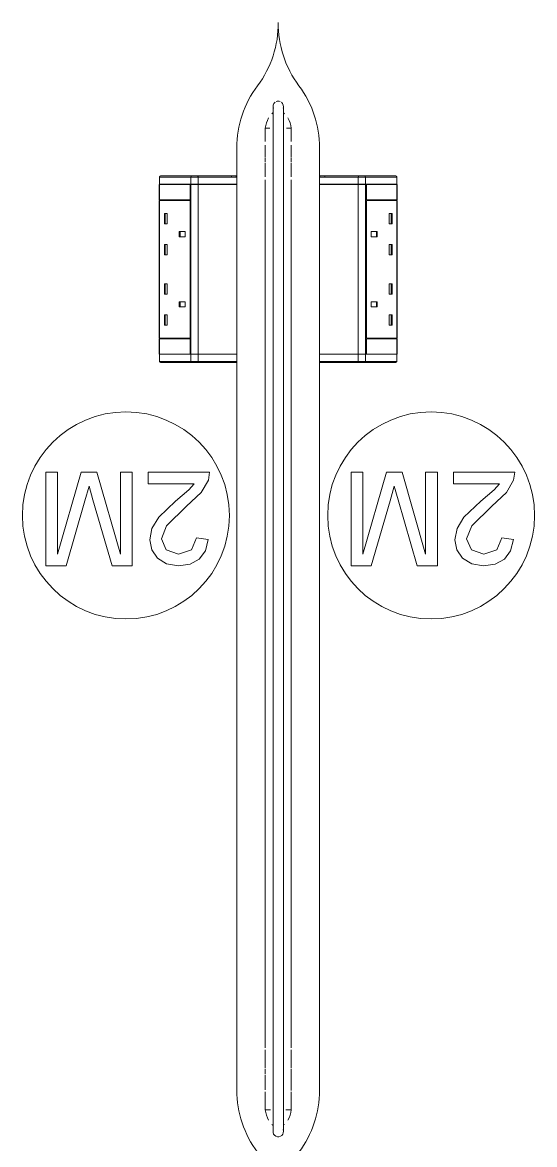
# Model space of a CAD drawing. Header units: millimetres. Extents: x 79795 to 317870, y -36033 to 97293.
# Drawn here: x 192299 to 192794, y 10868 to 11952 of the extents above; entities that cross this region are included whole.
import ezdxf

# ---------------------------------------------------------------- set-up
doc = ezdxf.new("R2010")
doc.units = ezdxf.units.MM
doc.header["$MEASUREMENT"] = 0
doc.layers.add('I-FURN', color=8, linetype='CONTINUOUS', lineweight=9)

msp = doc.modelspace()

# ---------------------------------------------------------------- linework, layer by layer
at = {"layer": 'I-FURN'}
for p, q in [((192541.1, 11871), (192541.1, 11870.9)), ((192541.1, 11870.9), (192541.1, 11870.7)), ((192541.1, 11870.7), (192541.1, 11870.5)), ((192541.1, 11870.5), (192541.1, 11870.1)), ((192541.1, 11870.1), (192541.1, 11869.6)), ((192541.1, 11869.6), (192541.1, 11868.9)), ((192541.1, 11868.9), (192541.1, 11868.2)), ((192541.1, 11868.2), (192541.1, 11867.4)), ((192541.1, 11867.4), (192541.1, 11866.4)), ((192541.1, 11866.4), (192541.1, 11865.4)), ((192551.1, 11870.9), (192551.1, 11871)), ((192551.1, 11871), (192551.1, 11871)), ((192551.1, 11870.7), (192551.1, 11870.9)), ((192551.1, 11870.4), (192551.1, 11870.7)), ((192551.1, 11869.9), (192551.1, 11870.4)), ((192551.1, 11869.4), (192551.1, 11869.9)), ((192551.1, 11868.8), (192551.1, 11869.4)), ((192551.1, 11868), (192551.1, 11868.8)), ((192551.1, 11867.1), (192551.1, 11868)), ((192551.1, 11866.2), (192551.1, 11867.1)), ((192551.1, 11865.1), (192551.1, 11866.2)), ((192541.1, 11865.4), (192541.1, 11864.2)), ((192541.1, 11864.2), (192541.1, 11863)), ((192541.1, 11863), (192541.1, 11861.6)), ((192541.1, 11861.6), (192541.1, 11860.1)), ((192541.1, 11860.1), (192541.1, 11858.6)), ((192541.1, 11858.6), (192541.1, 11856.9)), ((192541.1, 11856.9), (192541.1, 11855.2)), ((192541.1, 11855.2), (192541.1, 11853.4)), ((192551.1, 11863.9), (192551.1, 11865.1)), ((192551.1, 11862.6), (192551.1, 11863.9)), ((192551.1, 11861.2), (192551.1, 11862.6)), ((192551.1, 11859.7), (192551.1, 11861.2)), ((192551.1, 11858.1), (192551.1, 11859.7)), ((192551.1, 11856.5), (192551.1, 11858.1)), ((192551.1, 11854.7), (192551.1, 11856.5)), ((192551.1, 11852.9), (192551.1, 11854.7)), ((192538.1, 11850.1), (192533.6, 11850.1)), ((192533.6, 11846.6), (192533.6, 11850.1)), ((192533.6, 11845.4), (192533.6, 11846.3)), ((192533.6, 11837), (192533.6, 11845)), ((192541.1, 11853.4), (192541.1, 11851.5)), ((192541.1, 11851.5), (192541.1, 11849.5)), ((192541.1, 11849.5), (192541.1, 11847.4)), ((192541.1, 11847.4), (192541.1, 11845.2)), ((192541.1, 11845.2), (192541.1, 11843)), ((192551.1, 11850.9), (192551.1, 11852.9)), ((192551.1, 11848.9), (192551.1, 11850.9)), ((192551.1, 11846.8), (192551.1, 11848.9)), ((192551.1, 11844.6), (192551.1, 11846.8)), ((192551.1, 11842.4), (192551.1, 11844.6)), ((192558.6, 11850.1), (192554, 11850.1)), ((192558.6, 11850.1), (192558.6, 11846.6)), ((192558.6, 11846.3), (192558.6, 11845.4)), ((192558.6, 11845), (192558.6, 11837)), ((192533.6, 11822), (192533.6, 11833.5)), ((192541.1, 11843), (192541.1, 11840.7)), ((192541.1, 11840.7), (192541.1, 11838.4)), ((192541.1, 11838.4), (192541.1, 11836)), ((192541.1, 11836), (192541.1, 11833.5)), ((192541.1, 11833.5), (192541.1, 11831)), ((192551.1, 11840.1), (192551.1, 11842.4)), ((192551.1, 11837.7), (192551.1, 11840.1)), ((192551.1, 11835.3), (192551.1, 11837.7)), ((192551.1, 11832.8), (192551.1, 11835.3)), ((192558.6, 11833.5), (192558.6, 11822)), ((192506.1, 11802.8), (192506.1, 11831)), ((192506.1, 11831), (192506.1, 11802.8)), ((192541.1, 11831), (192541.1, 11828.4)), ((192541.1, 11828.4), (192541.1, 11825.8)), ((192541.1, 11825.8), (192541.1, 11823.1)), ((192541.1, 11823.1), (192541.1, 11820.4)), ((192551.1, 11830.3), (192551.1, 11832.8)), ((192551.1, 11827.7), (192551.1, 11830.3)), ((192551.1, 11825), (192551.1, 11827.7)), ((192551.1, 11822.4), (192551.1, 11825)), ((192551.1, 11819.7), (192551.1, 11822.4)), ((192586.1, 11831), (192586.1, 11802.8)), ((192586.1, 11802.8), (192586.1, 11831)), ((192533.6, 11817.1), (192533.6, 11821.2)), ((192533.6, 11803), (192533.6, 11816.3)), ((192541.1, 11820.4), (192541.1, 11817.7)), ((192541.1, 11817.7), (192541.1, 11814.9)), ((192541.1, 11814.9), (192541.1, 11812.1)), ((192541.1, 11812.1), (192541.1, 11809.3)), ((192551.1, 11816.9), (192551.1, 11819.7)), ((192551.1, 11814.1), (192551.1, 11816.9)), ((192551.1, 11811.4), (192551.1, 11814.1)), ((192551.1, 11808.5), (192551.1, 11811.4)), ((192558.6, 11821.2), (192558.6, 11817.1)), ((192558.6, 11816.3), (192558.6, 11803)), ((192431.3, 11802.8), (192431.3, 11795.8)), ((192431.3, 11802.8), (192431.4, 11802.8)), ((192431.3, 11802.8), (192431.3, 11795.8)), ((192431.3, 11795.8), (192431.3, 11802.8)), ((192431.4, 11802.8), (192461.7, 11802.8)), ((192431.4, 11802.8), (192431.4, 11795.8)), ((192431.6, 11803.5), (192431.6, 11803.6)), ((192462.5, 11803.8), (192432.3, 11803.8)), ((192462.5, 11803.8), (192432.3, 11803.8)), ((192461.7, 11802.8), (192468.6, 11802.8)), ((192461.7, 11802.8), (192461.7, 11795.8)), ((192462.5, 11803.8), (192501.1, 11803.8)), ((192468.1, 11803.8), (192462.5, 11803.8)), ((192505.1, 11803.8), (192468.1, 11803.8)), ((192468.6, 11802.8), (192506.1, 11802.8)), ((192468.6, 11802.8), (192468.6, 11795.8)), ((192501.1, 11803.8), (192501.1, 11802.8)), ((192501.1, 11803.8), (192505.1, 11803.8)), ((192506.1, 11795.8), (192506.1, 11802.8)), ((192506.1, 11802.8), (192506.1, 11795.8)), ((192541.1, 11809.3), (192541.1, 11806.5)), ((192541.1, 11806.5), (192541.1, 11803.7)), ((192541.1, 11803.7), (192541.1, 11800.8)), ((192541.1, 11800.8), (192541.1, 11800.1)), ((192551.1, 11805.7), (192551.1, 11808.5)), ((192551.1, 11802.9), (192551.1, 11805.7)), ((192551.1, 11800.1), (192551.1, 11802.9)), ((192586.1, 11802.8), (192586.1, 11795.8)), ((192586.1, 11802.8), (192623.5, 11802.8)), ((192586.1, 11802.8), (192586.1, 11795.8)), ((192587.1, 11803.8), (192587.1, 11803.8)), ((192624.1, 11803.8), (192587.1, 11803.8)), ((192587.1, 11803.8), (192591.1, 11803.8)), ((192591.1, 11802.8), (192591.1, 11803.8)), ((192591.1, 11803.8), (192629.6, 11803.8)), ((192623.5, 11802.8), (192630.5, 11802.8)), ((192623.5, 11802.8), (192623.5, 11795.8)), ((192629.6, 11803.8), (192624.1, 11803.8)), ((192659.9, 11803.8), (192629.6, 11803.8)), ((192659.9, 11803.8), (192629.6, 11803.8)), ((192630.5, 11802.8), (192660.7, 11802.8)), ((192630.5, 11802.8), (192630.5, 11795.8)), ((192660.6, 11803.6), (192660.6, 11803.5)), ((192660.7, 11802.8), (192660.9, 11802.8)), ((192660.7, 11802.8), (192660.7, 11795.8)), ((192660.9, 11795.8), (192660.9, 11802.8)), ((192660.9, 11795.8), (192660.9, 11802.8)), ((192660.9, 11795.8), (192660.9, 11802.8)), ((192431.1, 11780.7), (192431.1, 11795.7)), ((192431.1, 11795.7), (192460.9, 11795.7)), ((192431.3, 11795.8), (192431.4, 11795.8)), ((192431.3, 11795.7), (192431.3, 11631.8)), ((192431.4, 11795.8), (192461.7, 11795.8)), ((192460.9, 11795.7), (192460.9, 11780.7)), ((192461.1, 11780.7), (192461.1, 11795.7)), ((192461.1, 11795.7), (192461.7, 11795.7)), ((192461.7, 11795.8), (192468.6, 11795.8)), ((192468.6, 11795.7), (192461.7, 11795.7)), ((192461.7, 11795.7), (192461.7, 11631.8)), ((192468.6, 11795.8), (192506.1, 11795.8)), ((192506.1, 11795.7), (192468.6, 11795.7)), ((192468.6, 11795.7), (192468.6, 11631.8)), ((192506.1, 11631.8), (192506.1, 11795.7)), ((192506.1, 11795.7), (192506.1, 11631.8)), ((192533.6, 10961.9), (192533.6, 11800.1)), ((192541.1, 11800.1), (192541.1, 10961.9)), ((192551.1, 10961.9), (192551.1, 11800.1)), ((192558.6, 11800.1), (192558.6, 10961.9)), ((192586.1, 11795.8), (192623.5, 11795.8)), ((192586.1, 11795.7), (192586.1, 11631.8)), ((192586.1, 11631.8), (192586.1, 11795.7)), ((192623.5, 11795.7), (192586.1, 11795.7)), ((192623.5, 11795.8), (192630.5, 11795.8)), ((192623.5, 11631.8), (192623.5, 11795.7)), ((192630.5, 11795.7), (192623.5, 11795.7)), ((192631.3, 11795.7), (192628.8, 11795.7)), ((192630.5, 11795.8), (192660.7, 11795.8)), ((192630.5, 11631.8), (192630.5, 11795.7)), ((192630.5, 11795.7), (192631.1, 11795.7)), ((192631.1, 11795.7), (192631.1, 11780.7)), ((192631.3, 11780.7), (192631.3, 11795.7)), ((192631.3, 11795.7), (192661.1, 11795.7)), ((192660.7, 11795.8), (192660.9, 11795.8)), ((192660.9, 11631.8), (192660.9, 11795.7)), ((192661.1, 11795.7), (192661.1, 11780.7)), ((192460.9, 11780.7), (192431.1, 11780.7)), ((192431.1, 11780.2), (192460.9, 11780.2)), ((192431.1, 11647.2), (192431.1, 11780.2)), ((192431.4, 11780.2), (192431.4, 11780.7)), ((192460.9, 11780.2), (192460.9, 11647.2)), ((192461.1, 11647.2), (192461.1, 11780.2)), ((192631.1, 11780.2), (192631.1, 11647.2)), ((192661.1, 11780.7), (192631.3, 11780.7)), ((192631.3, 11647.2), (192631.3, 11780.2)), ((192661.1, 11780.2), (192631.3, 11780.2)), ((192660.7, 11780.7), (192660.7, 11780.2)), ((192661.1, 11780.2), (192661.1, 11647.2)), ((192436.1, 11767.6), (192436.1, 11757.6)), ((192436.1, 11767.6), (192438.9, 11767.6)), ((192436.1, 11757.6), (192438.9, 11757.6)), ((192436.8, 11767.6), (192436.8, 11757.6)), ((192438.9, 11767.6), (192438.9, 11757.6)), ((192656.1, 11767.6), (192653.2, 11767.6)), ((192653.2, 11757.6), (192653.2, 11767.6)), ((192656.1, 11757.6), (192653.2, 11757.6)), ((192655.4, 11757.6), (192655.4, 11767.6)), ((192656.1, 11757.6), (192656.1, 11767.6)), ((192450.4, 11750.1), (192450.4, 11745.1)), ((192456.2, 11750.1), (192450.4, 11750.1)), ((192451.2, 11750.1), (192451.2, 11745.1)), ((192456.2, 11745.1), (192456.2, 11750.1)), ((192641.8, 11750.1), (192636, 11750.1)), ((192636, 11745.1), (192636, 11750.1)), ((192641, 11745.1), (192641, 11750.1)), ((192641.8, 11745.1), (192641.8, 11750.1)), ((192436.1, 11737.6), (192436.1, 11727.6)), ((192436.1, 11737.6), (192438.9, 11737.6)), ((192436.8, 11737.6), (192436.8, 11727.6)), ((192438.9, 11737.6), (192438.9, 11727.6)), ((192450.4, 11745.1), (192456.2, 11745.1)), ((192641.8, 11745.1), (192636, 11745.1)), ((192656.1, 11737.6), (192653.2, 11737.6)), ((192653.2, 11727.6), (192653.2, 11737.6)), ((192655.4, 11727.6), (192655.4, 11737.6)), ((192656.1, 11727.6), (192656.1, 11737.6)), ((192436.1, 11727.6), (192438.9, 11727.6)), ((192656.1, 11727.6), (192653.2, 11727.6)), ((192436.1, 11699.8), (192436.1, 11689.8)), ((192436.1, 11699.8), (192438.9, 11699.8)), ((192436.8, 11699.8), (192436.8, 11689.8)), ((192438.9, 11699.8), (192438.9, 11689.8)), ((192656.1, 11699.8), (192653.2, 11699.8)), ((192653.2, 11689.8), (192653.2, 11699.8)), ((192655.4, 11689.8), (192655.4, 11699.8)), ((192656.1, 11689.8), (192656.1, 11699.8)), ((192436.1, 11689.8), (192438.9, 11689.8)), ((192450.4, 11682.3), (192450.4, 11677.3)), ((192450.4, 11682.3), (192456.2, 11682.3)), ((192451.2, 11682.3), (192451.2, 11677.3)), ((192456.2, 11682.3), (192456.2, 11677.3)), ((192636, 11682.3), (192636, 11677.3)), ((192641.8, 11682.3), (192636, 11682.3)), ((192641, 11677.3), (192641, 11682.3)), ((192641.8, 11677.3), (192641.8, 11682.3)), ((192656.1, 11689.8), (192653.2, 11689.8)), ((192450.4, 11677.3), (192456.2, 11677.3)), ((192636, 11677.3), (192641.8, 11677.3)), ((192436.1, 11669.8), (192436.1, 11659.8)), ((192436.1, 11669.8), (192438.9, 11669.8)), ((192436.1, 11659.8), (192438.9, 11659.8)), ((192436.8, 11669.8), (192436.8, 11659.8)), ((192438.9, 11669.8), (192438.9, 11659.8)), ((192656.1, 11669.8), (192653.2, 11669.8)), ((192653.2, 11659.8), (192653.2, 11669.8)), ((192656.1, 11659.8), (192653.2, 11659.8)), ((192655.4, 11659.8), (192655.4, 11669.8)), ((192656.1, 11659.8), (192656.1, 11669.8)), ((192431.1, 11647.2), (192460.9, 11647.2)), ((192431.1, 11646.7), (192460.9, 11646.7)), ((192431.1, 11631.7), (192431.1, 11646.7)), ((192431.4, 11646.7), (192431.4, 11647.2)), ((192460.9, 11646.7), (192460.9, 11631.7)), ((192461.1, 11631.8), (192461.1, 11646.7)), ((192631.1, 11646.7), (192631.1, 11631.8)), ((192661.1, 11647.2), (192631.3, 11647.2)), ((192631.3, 11631.7), (192631.3, 11646.7)), ((192631.3, 11646.7), (192661.1, 11646.7)), ((192660.7, 11647.2), (192660.7, 11646.7)), ((192661.1, 11646.7), (192661.1, 11631.7)), ((192460.9, 11631.7), (192431.1, 11631.7)), ((192431.3, 11631.7), (192431.3, 11624.7)), ((192431.4, 11631.7), (192431.3, 11631.7)), ((192431.3, 11631.7), (192431.3, 11624.7)), ((192431.3, 11631.7), (192431.3, 11624.7)), ((192431.4, 11624.7), (192431.4, 11631.7)), ((192461.7, 11631.7), (192431.4, 11631.7)), ((192460.9, 11631.7), (192463.3, 11631.7)), ((192461.7, 11631.8), (192461.1, 11631.8)), ((192461.7, 11631.8), (192468.6, 11631.8)), ((192461.7, 11624.7), (192461.7, 11631.7)), ((192468.6, 11631.7), (192461.7, 11631.7)), ((192468.6, 11631.8), (192506.1, 11631.8)), ((192468.6, 11624.7), (192468.6, 11631.7)), ((192506.1, 11631.7), (192468.6, 11631.7)), ((192506.1, 11624.7), (192506.1, 11631.7)), ((192506.1, 11624.7), (192506.1, 11631.7)), ((192586.1, 11631.8), (192623.5, 11631.8)), ((192586.1, 11631.7), (192586.1, 11624.7)), ((192586.1, 11624.7), (192586.1, 11631.7)), ((192623.5, 11631.7), (192586.1, 11631.7)), ((192623.5, 11631.8), (192630.5, 11631.8)), ((192623.5, 11624.7), (192623.5, 11631.7)), ((192630.5, 11631.7), (192623.5, 11631.7)), ((192631.1, 11631.8), (192630.5, 11631.8)), ((192630.5, 11624.7), (192630.5, 11631.7)), ((192660.7, 11631.7), (192630.5, 11631.7)), ((192661.1, 11631.7), (192631.3, 11631.7)), ((192660.7, 11624.7), (192660.7, 11631.7)), ((192660.9, 11631.7), (192660.7, 11631.7)), ((192660.9, 11624.7), (192660.9, 11631.7)), ((192660.9, 11624.7), (192660.9, 11631.7)), ((192660.9, 11631.7), (192660.9, 11624.7)), ((192431.4, 11624.7), (192431.3, 11624.7)), ((192461.7, 11624.7), (192431.4, 11624.7)), ((192431.6, 11623.9), (192431.6, 11623.9)), ((192432.3, 11623.7), (192462.5, 11623.7)), ((192432.3, 11623.7), (192462.5, 11623.7)), ((192468.6, 11624.7), (192461.7, 11624.7)), ((192501.1, 11623.7), (192462.5, 11623.7)), ((192462.5, 11623.7), (192468.1, 11623.7)), ((192468.1, 11623.7), (192505.1, 11623.7)), ((192506.1, 11624.7), (192468.6, 11624.7)), ((192501.1, 11624.7), (192501.1, 11623.7)), ((192505.1, 11623.7), (192501.1, 11623.7)), ((192505.1, 11623.7), (192505.1, 11623.7)), ((192506.1, 10921), (192506.1, 11624.7)), ((192506.1, 11624.7), (192506.1, 10921)), ((192586.1, 11624.7), (192586.1, 10921)), ((192586.1, 10921), (192586.1, 11624.7)), ((192623.5, 11624.7), (192586.1, 11624.7)), ((192591.1, 11623.7), (192587.1, 11623.7)), ((192587.1, 11623.7), (192624.1, 11623.7)), ((192591.1, 11623.7), (192591.1, 11624.7)), ((192629.6, 11623.7), (192591.1, 11623.7)), ((192630.5, 11624.7), (192623.5, 11624.7)), ((192624.1, 11623.7), (192629.6, 11623.7)), ((192629.6, 11623.7), (192659.9, 11623.7)), ((192629.6, 11623.7), (192659.9, 11623.7)), ((192660.7, 11624.7), (192630.5, 11624.7)), ((192660.6, 11623.9), (192660.6, 11623.9)), ((192660.9, 11624.7), (192660.7, 11624.7)), ((192332.9, 11517.8), (192321.6, 11517.8)), ((192321.6, 11517.8), (192321.6, 11427.4)), ((192355.6, 11517.8), (192332.9, 11438.7)), ((192332.9, 11438.7), (192332.9, 11517.8)), ((192370.9, 11517.8), (192355.6, 11517.8)), ((192393.6, 11438.7), (192370.9, 11517.8)), ((192404.9, 11517.8), (192393.6, 11517.8)), ((192393.6, 11517.8), (192393.6, 11438.7)), ((192404.9, 11427.4), (192404.9, 11517.8)), ((192479.8, 11517.8), (192420.5, 11517.8)), ((192420.5, 11517.8), (192420.5, 11506.5)), ((192471.7, 11498), (192478.6, 11510)), ((192478.6, 11510), (192479.8, 11517.8)), ((192627.9, 11517.8), (192616.6, 11517.8)), ((192616.6, 11517.8), (192616.6, 11427.4)), ((192650.6, 11517.8), (192627.9, 11438.7)), ((192627.9, 11438.7), (192627.9, 11517.8)), ((192665.9, 11517.8), (192650.6, 11517.8)), ((192688.6, 11438.7), (192665.9, 11517.8)), ((192699.9, 11517.8), (192688.6, 11517.8)), ((192688.6, 11517.8), (192688.6, 11438.7)), ((192699.9, 11427.4), (192699.9, 11517.8)), ((192774.8, 11517.8), (192715.5, 11517.8)), ((192715.5, 11517.8), (192715.5, 11506.5)), ((192766.7, 11498), (192773.6, 11510)), ((192773.6, 11510), (192774.8, 11517.8)), ((192359.2, 11490), (192363.3, 11504.4)), ((192363.3, 11504.4), (192367, 11491.1)), ((192420.5, 11506.5), (192464.9, 11506.5)), ((192459.8, 11500.8), (192446.8, 11489.9)), ((192457.6, 11484.9), (192471.7, 11498)), ((192464.9, 11506.5), (192459.8, 11500.8)), ((192654.2, 11490), (192658.3, 11504.4)), ((192658.3, 11504.4), (192662, 11491.1)), ((192715.5, 11506.5), (192759.9, 11506.5)), ((192754.8, 11500.8), (192741.8, 11489.9)), ((192752.6, 11484.9), (192766.7, 11498)), ((192759.9, 11506.5), (192754.8, 11500.8)), ((192341, 11427.4), (192359.2, 11490)), ((192367, 11491.1), (192385.5, 11427.4)), ((192446.8, 11489.9), (192430.6, 11474.4)), ((192636, 11427.4), (192654.2, 11490)), ((192662, 11491.1), (192680.5, 11427.4)), ((192741.8, 11489.9), (192725.6, 11474.4)), ((192438.1, 11466.1), (192457.6, 11484.9)), ((192733.1, 11466.1), (192752.6, 11484.9)), ((192430.6, 11474.4), (192423.9, 11463.3)), ((192433.2, 11453.3), (192438.1, 11466.1)), ((192725.6, 11474.4), (192718.9, 11463.3)), ((192728.2, 11453.3), (192733.1, 11466.1)), ((192423.9, 11463.3), (192421.9, 11452.6)), ((192467.1, 11454.3), (192462.3, 11442.8)), ((192478.4, 11452.8), (192467.1, 11454.3)), ((192718.9, 11463.3), (192716.9, 11452.6)), ((192762.1, 11454.3), (192757.3, 11442.8)), ((192773.4, 11452.8), (192762.1, 11454.3)), ((192421.9, 11452.6), (192423.8, 11442.8)), ((192437.8, 11442.9), (192433.2, 11453.3)), ((192449.8, 11438.7), (192437.8, 11442.9)), ((192475.7, 11441.9), (192478.4, 11452.8)), ((192716.9, 11452.6), (192718.8, 11442.8)), ((192732.8, 11442.9), (192728.2, 11453.3)), ((192744.8, 11438.7), (192732.8, 11442.9)), ((192770.7, 11441.9), (192773.4, 11452.8)), ((192423.8, 11442.8), (192429.3, 11434.7)), ((192429.3, 11434.7), (192438.1, 11429.2)), ((192462.3, 11442.8), (192449.8, 11438.7)), ((192460.9, 11429), (192469.7, 11433.9)), ((192469.7, 11433.9), (192475.7, 11441.9)), ((192718.8, 11442.8), (192724.3, 11434.7)), ((192724.3, 11434.7), (192733.1, 11429.2)), ((192757.3, 11442.8), (192744.8, 11438.7)), ((192755.9, 11429), (192764.7, 11433.9)), ((192764.7, 11433.9), (192770.7, 11441.9)), ((192321.6, 11427.4), (192341, 11427.4)), ((192385.5, 11427.4), (192404.9, 11427.4)), ((192438.1, 11429.2), (192449.6, 11427.4)), ((192449.6, 11427.4), (192460.9, 11429)), ((192616.6, 11427.4), (192636, 11427.4)), ((192680.5, 11427.4), (192699.9, 11427.4)), ((192733.1, 11429.2), (192744.6, 11427.4)), ((192744.6, 11427.4), (192755.9, 11429)), ((192533.6, 10942.1), (192533.6, 10959.8)), ((192541.1, 10961.9), (192541.1, 10958.6)), ((192541.1, 10958.6), (192541.1, 10955.4)), ((192541.1, 10955.4), (192541.1, 10952.2)), ((192551.1, 10961), (192551.1, 10961.9)), ((192551.1, 10957.8), (192551.1, 10961)), ((192551.1, 10954.5), (192551.1, 10957.8)), ((192558.6, 10959.8), (192558.6, 10942.1)), ((192541.1, 10952.2), (192541.1, 10949)), ((192541.1, 10949), (192541.1, 10945.8)), ((192541.1, 10945.8), (192541.1, 10942.6)), ((192551.1, 10951.3), (192551.1, 10954.5)), ((192551.1, 10948.1), (192551.1, 10951.3)), ((192551.1, 10945), (192551.1, 10948.1)), ((192551.1, 10941.8), (192551.1, 10945)), ((192533.6, 10936.5), (192533.6, 10941.4)), ((192533.6, 10921.3), (192533.6, 10935.6)), ((192541.1, 10942.6), (192541.1, 10939.5)), ((192541.1, 10939.5), (192541.1, 10936.4)), ((192541.1, 10936.4), (192541.1, 10933.4)), ((192551.1, 10938.7), (192551.1, 10941.8)), ((192551.1, 10935.6), (192551.1, 10938.7)), ((192551.1, 10932.6), (192551.1, 10935.6)), ((192558.6, 10941.4), (192558.6, 10936.5)), ((192558.6, 10936.6), (192558.6, 10920.8)), ((192541.1, 10933.4), (192541.1, 10930.4)), ((192541.1, 10930.4), (192541.1, 10927.4)), ((192541.1, 10927.4), (192541.1, 10924.5)), ((192541.1, 10924.5), (192541.1, 10921.7)), ((192551.1, 10929.6), (192551.1, 10932.6)), ((192551.1, 10926.6), (192551.1, 10929.6)), ((192551.1, 10923.7), (192551.1, 10926.6)), ((192551.1, 10920.9), (192551.1, 10923.7)), ((192533.6, 10901.9), (192533.6, 10919.5)), ((192541.1, 10921.7), (192541.1, 10918.9)), ((192541.1, 10918.9), (192541.1, 10916.2)), ((192541.1, 10916.2), (192541.1, 10913.6)), ((192541.1, 10913.6), (192541.1, 10911)), ((192551.1, 10918.2), (192551.1, 10920.9)), ((192551.1, 10915.5), (192551.1, 10918.2)), ((192551.1, 10912.9), (192551.1, 10915.5)), ((192551.1, 10910.3), (192551.1, 10912.9)), ((192558.6, 10919.5), (192558.6, 10901.9)), ((192533.6, 10906.4), (192533.6, 10907.5)), ((192533.6, 10901.9), (192538.8, 10901.9)), ((192541.1, 10911), (192541.1, 10908.5)), ((192541.1, 10908.5), (192541.1, 10906.1)), ((192541.1, 10906.1), (192541.1, 10903.8)), ((192541.1, 10903.8), (192541.1, 10901.6)), ((192541.1, 10901.6), (192541.1, 10899.5)), ((192551.1, 10907.9), (192551.1, 10910.3)), ((192551.1, 10905.5), (192551.1, 10907.9)), ((192551.1, 10903.2), (192551.1, 10905.5)), ((192551.1, 10901.1), (192551.1, 10903.2)), ((192553.4, 10901.9), (192558.6, 10901.9)), ((192558.6, 10907.5), (192558.6, 10906.4)), ((192541.1, 10899.5), (192541.1, 10897.5)), ((192541.1, 10897.5), (192541.1, 10895.6)), ((192541.1, 10895.6), (192541.1, 10893.8)), ((192541.1, 10893.8), (192541.1, 10892.1)), ((192541.1, 10892.1), (192541.1, 10890.5)), ((192541.1, 10890.5), (192541.1, 10889.1)), ((192551.1, 10899), (192551.1, 10901.1)), ((192551.1, 10897), (192551.1, 10899)), ((192551.1, 10895.1), (192551.1, 10897)), ((192551.1, 10893.3), (192551.1, 10895.1)), ((192551.1, 10891.7), (192551.1, 10893.3)), ((192551.1, 10890.1), (192551.1, 10891.7)), ((192541.1, 10889.1), (192541.1, 10887.7)), ((192541.1, 10887.7), (192541.1, 10886.5)), ((192541.1, 10886.5), (192541.1, 10885.4)), ((192541.1, 10885.4), (192541.1, 10884.4)), ((192541.1, 10884.4), (192541.1, 10883.5)), ((192541.1, 10883.5), (192541.1, 10882.8)), ((192541.1, 10882.8), (192541.1, 10882.1)), ((192541.1, 10882.1), (192541.1, 10881.7)), ((192541.1, 10881.7), (192541.1, 10881.3)), ((192541.1, 10881.3), (192541.1, 10881.1)), ((192541.1, 10881.1), (192541.1, 10881)), ((192541.1, 10881), (192541.1, 10881)), ((192551.1, 10888.7), (192551.1, 10890.1)), ((192551.1, 10887.4), (192551.1, 10888.7)), ((192551.1, 10886.2), (192551.1, 10887.4)), ((192551.1, 10885.1), (192551.1, 10886.2)), ((192551.1, 10884.1), (192551.1, 10885.1)), ((192551.1, 10883.3), (192551.1, 10884.1)), ((192551.1, 10882.6), (192551.1, 10883.3)), ((192551.1, 10882), (192551.1, 10882.6)), ((192551.1, 10881.6), (192551.1, 10882)), ((192551.1, 10881.2), (192551.1, 10881.6)), ((192551.1, 10881), (192551.1, 10881.2)), ((192551.1, 10881), (192551.1, 10881))]:
    msp.add_line(p, q, dxfattribs=at)
at = {"layer": 'I-FURN', "flags": 128}
for points in [[(192431.3, 11802.8), (192431.3, 11802.8), (192431.3, 11802.9), (192431.3, 11802.9), (192431.3, 11803), (192431.3, 11803), (192431.3, 11803), (192431.3, 11803.1), (192431.3, 11803.1), (192431.3, 11803.1), (192431.3, 11803.2), (192431.3, 11803.2), (192431.4, 11803.3), (192431.4, 11803.3)], [(192468.1, 11803.8), (192467.9, 11803.8), (192467.8, 11803.8), (192467.7, 11803.8), (192467.5, 11803.8), (192467.4, 11803.8), (192467.2, 11803.8), (192467.1, 11803.8), (192466.9, 11803.8), (192466.8, 11803.8), (192466.6, 11803.8), (192466.4, 11803.8), (192466.3, 11803.8), (192466.1, 11803.8), (192466, 11803.8), (192465.8, 11803.8), (192465.6, 11803.8), (192465.5, 11803.8), (192465.3, 11803.8), (192465.2, 11803.8), (192465, 11803.8), (192464.9, 11803.8), (192464.7, 11803.8), (192464.6, 11803.8), (192464.4, 11803.8), (192464.3, 11803.8), (192464.1, 11803.8), (192464, 11803.8), (192463.8, 11803.8), (192463.7, 11803.8), (192463.6, 11803.8), (192463.4, 11803.8), (192463.3, 11803.8), (192463.2, 11803.8), (192463.1, 11803.8), (192462.9, 11803.8), (192462.8, 11803.8), (192462.7, 11803.8), (192462.6, 11803.8), (192462.5, 11803.8)], [(192505.1, 11803.8), (192504.8, 11803.8), (192504.4, 11803.8), (192503.9, 11803.8), (192503.2, 11803.8), (192502.4, 11803.8), (192501.4, 11803.8), (192500.3, 11803.8), (192499.1, 11803.8), (192497.8, 11803.8), (192496.3, 11803.8), (192494.7, 11803.8), (192493, 11803.8), (192491.2, 11803.8), (192489.3, 11803.8), (192487.2, 11803.8), (192485.1, 11803.8), (192482.8, 11803.8), (192480.5, 11803.8), (192478, 11803.8), (192475.5, 11803.8), (192472.8, 11803.8), (192470.1, 11803.8), (192468.1, 11803.8)], [(192501.1, 11803.8), (192501.3, 11803.8), (192501.4, 11803.8), (192501.6, 11803.8), (192501.7, 11803.8), (192501.9, 11803.8), (192502.1, 11803.8), (192502.2, 11803.8), (192502.4, 11803.8), (192502.5, 11803.8), (192502.7, 11803.8), (192502.8, 11803.8), (192502.9, 11803.8), (192503.1, 11803.8), (192503.2, 11803.8), (192503.4, 11803.8), (192503.5, 11803.8), (192503.6, 11803.8), (192503.7, 11803.8), (192503.9, 11803.8), (192504, 11803.8), (192504.1, 11803.8), (192504.2, 11803.8), (192504.3, 11803.8), (192504.4, 11803.8), (192504.5, 11803.8), (192504.5, 11803.8), (192504.6, 11803.8), (192504.7, 11803.8), (192504.8, 11803.8), (192504.8, 11803.8), (192504.9, 11803.8), (192504.9, 11803.8), (192505, 11803.8), (192505, 11803.8), (192505, 11803.8), (192505.1, 11803.8), (192505.1, 11803.8), (192505.1, 11803.8), (192505.1, 11803.8)], [(192505.1, 11803.8), (192505.1, 11803.8), (192505.2, 11803.8), (192505.2, 11803.8), (192505.3, 11803.8), (192505.3, 11803.8), (192505.3, 11803.8), (192505.4, 11803.8), (192505.4, 11803.7), (192505.5, 11803.7), (192505.5, 11803.7), (192505.5, 11803.7), (192505.6, 11803.7), (192505.6, 11803.7), (192505.6, 11803.6), (192505.7, 11803.6), (192505.7, 11803.6), (192505.7, 11803.6), (192505.8, 11803.5), (192505.8, 11803.5), (192505.8, 11803.5), (192505.8, 11803.5), (192505.9, 11803.4), (192505.9, 11803.4), (192505.9, 11803.4), (192505.9, 11803.3), (192506, 11803.3), (192506, 11803.3), (192506, 11803.2), (192506, 11803.2), (192506, 11803.2), (192506, 11803.1), (192506.1, 11803.1), (192506.1, 11803), (192506.1, 11803), (192506.1, 11803), (192506.1, 11802.9), (192506.1, 11802.9), (192506.1, 11802.8), (192506.1, 11802.8), (192506.1, 11802.8)], [(192505.1, 11803.8), (192505.1, 11803.8), (192505.1, 11803.8)], [(192586.1, 11802.8), (192586.1, 11802.8), (192586.1, 11802.9), (192586.1, 11802.9), (192586.1, 11803), (192586.1, 11803), (192586.1, 11803), (192586.1, 11803.1), (192586.1, 11803.1), (192586.1, 11803.1), (192586.2, 11803.2), (192586.2, 11803.2), (192586.2, 11803.3), (192586.2, 11803.3), (192586.2, 11803.3), (192586.3, 11803.4), (192586.3, 11803.4), (192586.3, 11803.4), (192586.3, 11803.5), (192586.4, 11803.5), (192586.4, 11803.5), (192586.4, 11803.5), (192586.4, 11803.6), (192586.5, 11803.6), (192586.5, 11803.6), (192586.5, 11803.6), (192586.6, 11803.7), (192586.6, 11803.7), (192586.6, 11803.7), (192586.7, 11803.7), (192586.7, 11803.7), (192586.8, 11803.7), (192586.8, 11803.8), (192586.8, 11803.8), (192586.9, 11803.8), (192586.9, 11803.8), (192587, 11803.8), (192587, 11803.8), (192587, 11803.8), (192587.1, 11803.8), (192587.1, 11803.8)], [(192624.1, 11803.8), (192621.3, 11803.8), (192618.6, 11803.8), (192616, 11803.8), (192613.5, 11803.8), (192611.1, 11803.8), (192608.7, 11803.8), (192606.5, 11803.8), (192604.4, 11803.8), (192602.4, 11803.8), (192600.5, 11803.8), (192598.7, 11803.8), (192597, 11803.8), (192595.5, 11803.8), (192594, 11803.8), (192592.7, 11803.8), (192591.6, 11803.8), (192590.5, 11803.8), (192589.6, 11803.8), (192588.8, 11803.8), (192588.2, 11803.8), (192587.7, 11803.8), (192587.3, 11803.8), (192587.1, 11803.8)], [(192587.1, 11803.8), (192587.1, 11803.8), (192587.1, 11803.8), (192587.1, 11803.8), (192587.1, 11803.8), (192587.2, 11803.8), (192587.2, 11803.8), (192587.2, 11803.8), (192587.3, 11803.8), (192587.3, 11803.8), (192587.4, 11803.8), (192587.5, 11803.8), (192587.5, 11803.8), (192587.6, 11803.8), (192587.7, 11803.8), (192587.8, 11803.8), (192587.9, 11803.8), (192588, 11803.8), (192588.1, 11803.8), (192588.2, 11803.8), (192588.3, 11803.8), (192588.4, 11803.8), (192588.5, 11803.8), (192588.7, 11803.8), (192588.8, 11803.8), (192588.9, 11803.8), (192589.1, 11803.8), (192589.2, 11803.8), (192589.3, 11803.8), (192589.5, 11803.8), (192589.6, 11803.8), (192589.8, 11803.8), (192589.9, 11803.8), (192590.1, 11803.8), (192590.2, 11803.8), (192590.4, 11803.8), (192590.6, 11803.8), (192590.7, 11803.8), (192590.9, 11803.8), (192591, 11803.8), (192591.1, 11803.8)], [(192629.6, 11803.8), (192629.6, 11803.8), (192629.5, 11803.8), (192629.3, 11803.8), (192629.2, 11803.8), (192629.1, 11803.8), (192629, 11803.8), (192628.9, 11803.8), (192628.8, 11803.8), (192628.6, 11803.8), (192628.5, 11803.8), (192628.4, 11803.8), (192628.2, 11803.8), (192628.1, 11803.8), (192627.9, 11803.8), (192627.8, 11803.8), (192627.6, 11803.8), (192627.5, 11803.8), (192627.3, 11803.8), (192627.2, 11803.8), (192627, 11803.8), (192626.8, 11803.8), (192626.7, 11803.8), (192626.5, 11803.8), (192626.4, 11803.8), (192626.2, 11803.8), (192626.1, 11803.8), (192625.9, 11803.8), (192625.7, 11803.8), (192625.6, 11803.8), (192625.4, 11803.8), (192625.3, 11803.8), (192625.1, 11803.8), (192625, 11803.8), (192624.8, 11803.8), (192624.7, 11803.8), (192624.5, 11803.8), (192624.4, 11803.8), (192624.2, 11803.8), (192624.1, 11803.8)], [(192660.8, 11803.3), (192660.8, 11803.3), (192660.8, 11803.2), (192660.8, 11803.2), (192660.9, 11803.2), (192660.9, 11803.1), (192660.9, 11803.1), (192660.9, 11803), (192660.9, 11803), (192660.9, 11803), (192660.9, 11802.9), (192660.9, 11802.9), (192660.9, 11802.8), (192660.9, 11802.8), (192660.9, 11802.8)], [(192431.4, 11624.2), (192431.4, 11624.2), (192431.4, 11624.2), (192431.3, 11624.3), (192431.3, 11624.3), (192431.3, 11624.3), (192431.3, 11624.4), (192431.3, 11624.4), (192431.3, 11624.5), (192431.3, 11624.5), (192431.3, 11624.5), (192431.3, 11624.6), (192431.3, 11624.6), (192431.3, 11624.7), (192431.3, 11624.7)], [(192462.5, 11623.7), (192462.6, 11623.7), (192462.7, 11623.7), (192462.8, 11623.7), (192462.9, 11623.7), (192463.1, 11623.7), (192463.2, 11623.7), (192463.3, 11623.7), (192463.4, 11623.7), (192463.6, 11623.7), (192463.7, 11623.7), (192463.8, 11623.7), (192464, 11623.7), (192464.1, 11623.7), (192464.3, 11623.7), (192464.4, 11623.7), (192464.6, 11623.7), (192464.7, 11623.7), (192464.9, 11623.7), (192465, 11623.7), (192465.2, 11623.7), (192465.3, 11623.7), (192465.5, 11623.7), (192465.6, 11623.7), (192465.8, 11623.7), (192466, 11623.7), (192466.1, 11623.7), (192466.3, 11623.7), (192466.4, 11623.7), (192466.6, 11623.7), (192466.8, 11623.7), (192466.9, 11623.7), (192467.1, 11623.7), (192467.2, 11623.7), (192467.4, 11623.7), (192467.5, 11623.7), (192467.7, 11623.7), (192467.8, 11623.7), (192467.9, 11623.7), (192468.1, 11623.7)], [(192468.1, 11623.7), (192470.8, 11623.7), (192473.5, 11623.7), (192476.2, 11623.7), (192478.7, 11623.7), (192481.1, 11623.7), (192483.4, 11623.7), (192485.7, 11623.7), (192487.8, 11623.7), (192489.8, 11623.7), (192491.7, 11623.7), (192493.5, 11623.7), (192495.2, 11623.7), (192496.7, 11623.7), (192498.1, 11623.7), (192499.4, 11623.7), (192500.6, 11623.7), (192501.7, 11623.7), (192502.6, 11623.7), (192503.4, 11623.7), (192504, 11623.7), (192504.5, 11623.7), (192504.9, 11623.7), (192505.1, 11623.7)], [(192505.1, 11623.7), (192505.1, 11623.7), (192505.1, 11623.7), (192505.1, 11623.7), (192505, 11623.7), (192505, 11623.7), (192505, 11623.7), (192504.9, 11623.7), (192504.9, 11623.7), (192504.8, 11623.7), (192504.8, 11623.7), (192504.7, 11623.7), (192504.6, 11623.7), (192504.6, 11623.7), (192504.5, 11623.7), (192504.4, 11623.7), (192504.3, 11623.7), (192504.2, 11623.7), (192504.1, 11623.7), (192504, 11623.7), (192503.9, 11623.7), (192503.8, 11623.7), (192503.6, 11623.7), (192503.5, 11623.7), (192503.4, 11623.7), (192503.3, 11623.7), (192503.1, 11623.7), (192503, 11623.7), (192502.8, 11623.7), (192502.7, 11623.7), (192502.5, 11623.7), (192502.4, 11623.7), (192502.2, 11623.7), (192502.1, 11623.7), (192501.9, 11623.7), (192501.8, 11623.7), (192501.6, 11623.7), (192501.5, 11623.7), (192501.3, 11623.7), (192501.1, 11623.7), (192501.1, 11623.7)], [(192506.1, 11624.7), (192506.1, 11624.6), (192506.1, 11624.6), (192506.1, 11624.6), (192506.1, 11624.5), (192506.1, 11624.5), (192506.1, 11624.4), (192506.1, 11624.4), (192506, 11624.4), (192506, 11624.3), (192506, 11624.3), (192506, 11624.2), (192506, 11624.2), (192506, 11624.2), (192505.9, 11624.1), (192505.9, 11624.1), (192505.9, 11624.1), (192505.9, 11624), (192505.9, 11624), (192505.8, 11624), (192505.8, 11624), (192505.8, 11623.9), (192505.7, 11623.9), (192505.7, 11623.9), (192505.7, 11623.9), (192505.6, 11623.8), (192505.6, 11623.8), (192505.6, 11623.8), (192505.5, 11623.8), (192505.5, 11623.8), (192505.5, 11623.7), (192505.4, 11623.7), (192505.4, 11623.7), (192505.3, 11623.7), (192505.3, 11623.7), (192505.3, 11623.7), (192505.2, 11623.7), (192505.2, 11623.7), (192505.2, 11623.7), (192505.1, 11623.7), (192505.1, 11623.7)], [(192587.1, 11623.7), (192587, 11623.7), (192587, 11623.7), (192587, 11623.7), (192586.9, 11623.7), (192586.9, 11623.7), (192586.8, 11623.7), (192586.8, 11623.7), (192586.8, 11623.7), (192586.7, 11623.7), (192586.7, 11623.8), (192586.7, 11623.8), (192586.6, 11623.8), (192586.6, 11623.8), (192586.5, 11623.8), (192586.5, 11623.8), (192586.5, 11623.9), (192586.5, 11623.9), (192586.4, 11623.9), (192586.4, 11623.9), (192586.4, 11624), (192586.3, 11624), (192586.3, 11624), (192586.3, 11624.1), (192586.3, 11624.1), (192586.2, 11624.1), (192586.2, 11624.2), (192586.2, 11624.2), (192586.2, 11624.2), (192586.2, 11624.3), (192586.1, 11624.3), (192586.1, 11624.3), (192586.1, 11624.4), (192586.1, 11624.4), (192586.1, 11624.5), (192586.1, 11624.5), (192586.1, 11624.5), (192586.1, 11624.6), (192586.1, 11624.6), (192586.1, 11624.7), (192586.1, 11624.7)], [(192591.1, 11623.7), (192590.9, 11623.7), (192590.8, 11623.7), (192590.6, 11623.7), (192590.4, 11623.7), (192590.3, 11623.7), (192590.1, 11623.7), (192590, 11623.7), (192589.8, 11623.7), (192589.7, 11623.7), (192589.5, 11623.7), (192589.4, 11623.7), (192589.2, 11623.7), (192589.1, 11623.7), (192589, 11623.7), (192588.8, 11623.7), (192588.7, 11623.7), (192588.6, 11623.7), (192588.4, 11623.7), (192588.3, 11623.7), (192588.2, 11623.7), (192588.1, 11623.7), (192588, 11623.7), (192587.9, 11623.7), (192587.8, 11623.7), (192587.7, 11623.7), (192587.6, 11623.7), (192587.6, 11623.7), (192587.5, 11623.7), (192587.4, 11623.7), (192587.4, 11623.7), (192587.3, 11623.7), (192587.2, 11623.7), (192587.2, 11623.7), (192587.2, 11623.7), (192587.1, 11623.7), (192587.1, 11623.7), (192587.1, 11623.7), (192587.1, 11623.7), (192587.1, 11623.7)], [(192587.1, 11623.7), (192587.1, 11623.7), (192587.1, 11623.7)], [(192587.1, 11623.7), (192587.4, 11623.7), (192587.8, 11623.7), (192588.3, 11623.7), (192589, 11623.7), (192589.8, 11623.7), (192590.8, 11623.7), (192591.9, 11623.7), (192593.1, 11623.7), (192594.4, 11623.7), (192595.9, 11623.7), (192597.4, 11623.7), (192599.1, 11623.7), (192601, 11623.7), (192602.9, 11623.7), (192604.9, 11623.7), (192607.1, 11623.7), (192609.4, 11623.7), (192611.7, 11623.7), (192614.2, 11623.7), (192616.7, 11623.7), (192619.3, 11623.7), (192622.1, 11623.7), (192624.1, 11623.7)], [(192624.1, 11623.7), (192624.2, 11623.7), (192624.4, 11623.7), (192624.5, 11623.7), (192624.7, 11623.7), (192624.8, 11623.7), (192625, 11623.7), (192625.1, 11623.7), (192625.3, 11623.7), (192625.4, 11623.7), (192625.6, 11623.7), (192625.7, 11623.7), (192625.9, 11623.7), (192626.1, 11623.7), (192626.2, 11623.7), (192626.4, 11623.7), (192626.5, 11623.7), (192626.7, 11623.7), (192626.8, 11623.7), (192627, 11623.7), (192627.2, 11623.7), (192627.3, 11623.7), (192627.5, 11623.7), (192627.6, 11623.7), (192627.8, 11623.7), (192627.9, 11623.7), (192628.1, 11623.7), (192628.2, 11623.7), (192628.4, 11623.7), (192628.5, 11623.7), (192628.6, 11623.7), (192628.8, 11623.7), (192628.9, 11623.7), (192629, 11623.7), (192629.1, 11623.7), (192629.2, 11623.7), (192629.3, 11623.7), (192629.5, 11623.7), (192629.6, 11623.7), (192629.6, 11623.7)], [(192660.9, 11624.7), (192660.9, 11624.6), (192660.9, 11624.6), (192660.9, 11624.6), (192660.9, 11624.5), (192660.9, 11624.5), (192660.9, 11624.4), (192660.9, 11624.4), (192660.9, 11624.4), (192660.9, 11624.3), (192660.8, 11624.3), (192660.8, 11624.2), (192660.8, 11624.2), (192660.8, 11624.2)]]:
    msp.add_lwpolyline(points, dxfattribs=at)
at = {"layer": 'I-FURN'}
for centre, radius, start, end in [((192446.1, 11951), 100, 323.1301, 0.6256), ((192446.1, 11951), 100, 323.1301, 0.6256), ((192646.1, 11951), 100, 179.3744, 216.8699), ((192646.1, 11951), 100, 179.3744, 216.8699), ((192606.1, 11831), 100, 143.1301, 180), ((192606.1, 11831), 100, 143.1301, 180), ((192486.1, 11831), 100, 0, 36.8699), ((192486.1, 11831), 100, 0, 36.8699), ((192546.1, 11871), 5, 127.2751, 201.8252), ((192546.1, 11871), 5, 67.635, 112.365), ((192546.1, 11871), 5, 338.1748, 52.7249), ((192557.1, 11847.7), 23.6, 149.1436, 174.3336), ((192546.1, 11858.1), 8.51, 125.5405, 136.5486), ((192546.1, 11858.1), 8.51, 43.4514, 54.4595), ((192535.1, 11847.7), 23.6, 5.6664, 30.8564), ((192398.9, 11476), 100, 0, 180), ((192693.9, 11476), 100, 0, 180), ((192398.9, 11476), 100, 180, 0), ((192693.9, 11476), 100, 180, 0), ((192606.1, 10921), 100, 180, 216.8699), ((192606.1, 10921), 100, 180, 216.8699), ((192486.1, 10921), 100, 323.1301, 0), ((192486.1, 10921), 100, 323.1301, 0), ((192557.1, 10904.2), 23.6, 185.6664, 210.8564), ((192535.1, 10904.2), 23.6, 329.1436, 354.3336), ((192546.1, 10893.8), 8.51, 223.4514, 234.4595), ((192546.1, 10881), 5, 173.0848, 21.8252), ((192546.1, 10893.8), 8.51, 305.5405, 316.5486)]:
    msp.add_arc(centre, radius, start, end, dxfattribs=at)
for centre, major_axis, ratio, start_param, end_param in [((192432.3, 11802.8), (0, 1), 0.819152, 0, 1.570796), ((192462.5, 11802.8), (0, -1), 0.819152, 3.141593, 4.712389), ((192468.1, 11802.8), (0, -1), 0.56467, 1.570796, 3.141593), ((192505.1, 11802.8), (0, -1), 0.998113, 1.570796, 3.141593), ((192587.1, 11802.8), (0, 1), 0.998113, 0, 1.570796), ((192624.1, 11802.8), (0, 1), 0.56467, 0, 1.570796), ((192629.6, 11802.8), (0, 1), 0.819152, 4.712389, 6.283185), ((192659.9, 11802.8), (0, 1), 0.819152, 4.712389, 6.283185), ((192432.3, 11624.7), (0, -1), 0.819152, 4.712389, 6.283185), ((192462.5, 11624.7), (0, -1), 0.819152, 4.712389, 6.283185), ((192468.1, 11624.7), (0, -1), 0.56467, 0, 1.570796), ((192505.1, 11624.7), (0, -1), 0.998113, 0, 1.570796), ((192587.1, 11624.7), (0, 1), 0.998113, 1.570796, 3.141593), ((192624.1, 11624.7), (0, 1), 0.56467, 1.570796, 3.141593), ((192629.6, 11624.7), (0, 1), 0.819152, 3.141593, 4.712389), ((192659.9, 11624.7), (0, -1), 0.819152, 0, 1.570796)]:
    msp.add_ellipse(centre, major_axis=major_axis, ratio=ratio, start_param=start_param, end_param=end_param, dxfattribs=at)

doc.saveas('drawing.dxf')
